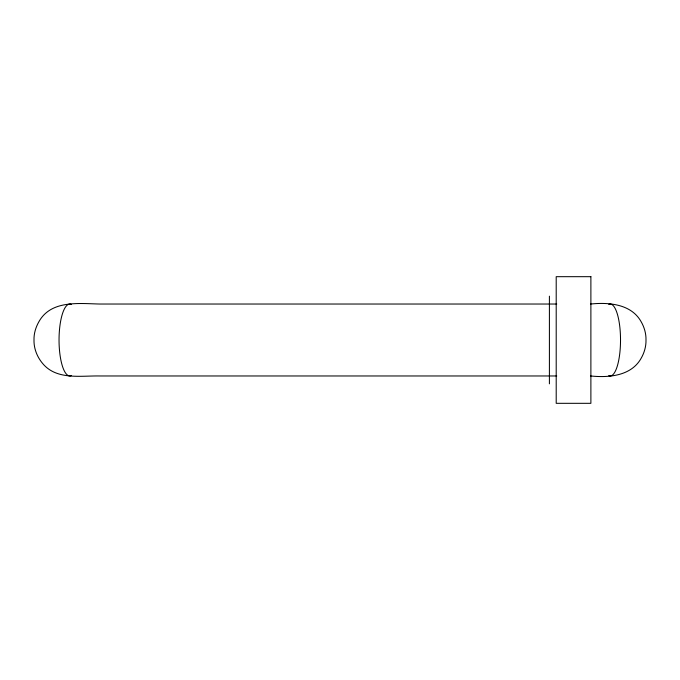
<?xml version="1.0" encoding="UTF-8"?>
<svg xmlns="http://www.w3.org/2000/svg" width="680" height="680" viewBox="0 0 680 680"><rect width="100%" height="100%" fill="white"/><g stroke="black" fill="none" stroke-linecap="round" stroke-linejoin="round"><path stroke-width="1.02" d="M556.741 304.028L99.773 304.028C78.982 303.594 51.212 299.889 39.007 321.538C35.785 327.139 33.813 333.498 34 340C33.788 348.576 37.162 356.983 42.645 363.494C56.593 380.307 80.767 375.598 99.773 375.972L556.741 375.972M590.495 375.955C608.515 377.85 631.065 376.133 641.036 358.462C644.3 352.861 646.136 346.494 646 340C646.136 333.506 644.3 327.139 641.036 321.538C631.065 303.866 608.515 302.149 590.495 304.045M549.406 296.166L549.406 383.834M608.719 304.402A35.972 10.336 -90 0 1 620.525 340A35.972 10.336 -90 0 1 608.719 375.598M71.366 375.598A35.972 10.786 -90 0 1 59.041 340A35.972 10.786 -90 0 1 71.366 304.402M590.886 276.683L556.206 276.683L556.206 403.317L590.886 403.317L590.886 276.683"/></g></svg>
